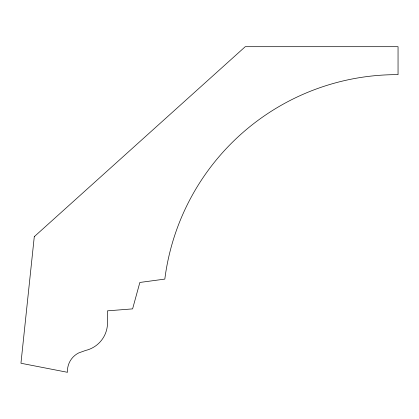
<?xml version="1.0" encoding="UTF-8"?>
<svg xmlns="http://www.w3.org/2000/svg" width="419" height="419" viewBox="0 0 419 419"><rect width="100%" height="100%" fill="white"/><g stroke="black" fill="none" stroke-linecap="round" stroke-linejoin="round"><path stroke-width="0.63" d="M34.285 236.651L20.95 363.257L67.475 372.302A20.348 20.348 0 0 1 78.699 352.929L85.691 350.42A28.34 28.34 0 0 0 107.453 324.673L107.453 310.84L132.603 308.882L139.852 282.453L164.824 279.101A234.012 234.012 0 0 1 398.05 74.65L398.05 46.698L245.251 46.698L34.285 236.651"/></g></svg>
